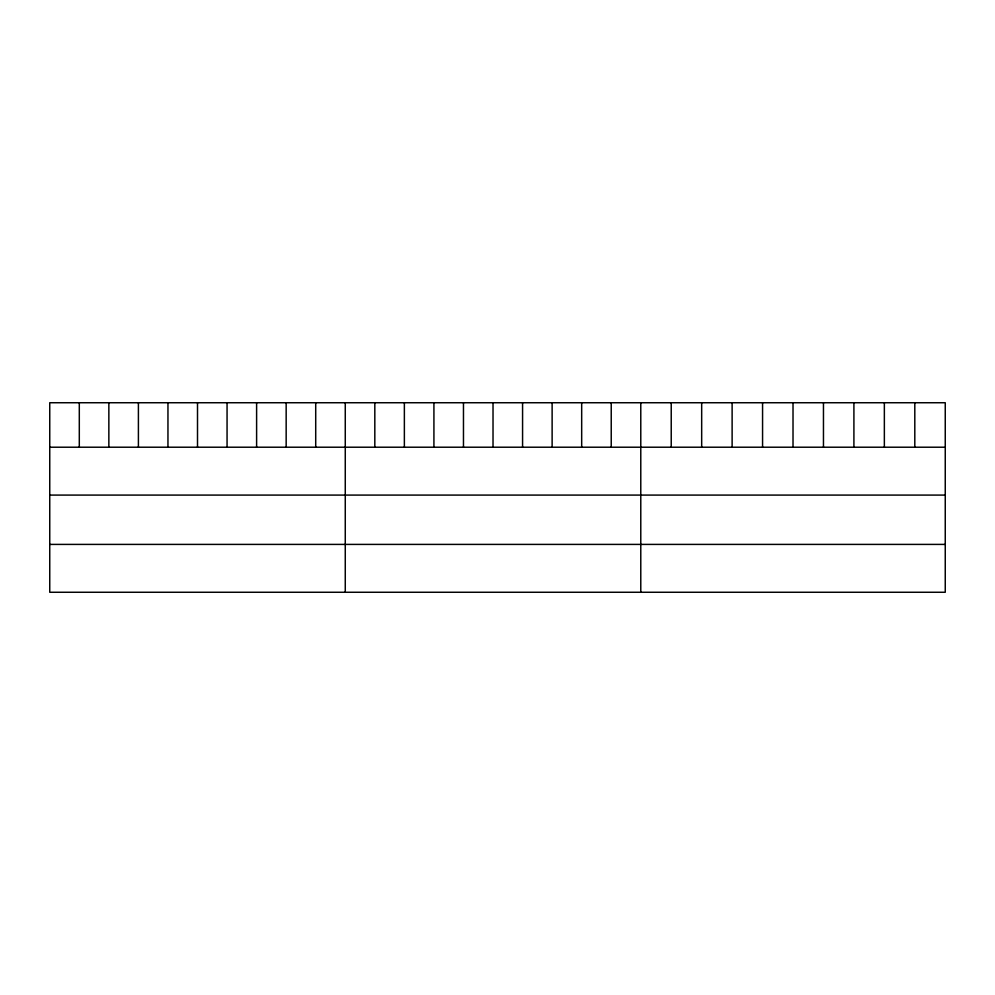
<?xml version="1.0" encoding="UTF-8"?>
<svg xmlns="http://www.w3.org/2000/svg" width="995" height="995" viewBox="0 0 995 995"><rect width="100%" height="100%" fill="white"/><g stroke="black" fill="none" stroke-linecap="round" stroke-linejoin="round"><path stroke-width="1.49" d="M945.25 447.215L945.25 592.261L49.75 592.261L49.75 402.739L945.25 402.739L945.25 447.215L49.75 447.215M49.75 495.087L945.25 495.087M49.75 544.402L945.25 544.402M914.803 402.739L914.803 447.215M884.356 402.739L884.356 447.215M853.909 402.739L853.909 447.215M823.462 402.739L823.462 447.215M793.015 402.739L793.015 447.215M762.568 402.739L762.568 447.215M732.121 402.739L732.121 447.215M701.674 402.739L701.674 447.215M671.227 402.739L671.227 447.215M640.78 402.739L640.78 592.261M611.228 402.739L611.228 447.215M581.677 402.739L581.677 447.215M552.125 402.739L552.125 447.215M522.574 402.739L522.574 447.215M493.022 402.739L493.022 447.215M463.471 402.739L463.471 447.215M433.919 402.739L433.919 447.215M404.368 402.739L404.368 447.215M374.816 402.739L374.816 447.215M345.265 402.739L345.265 592.261M315.713 402.739L315.713 447.215M286.162 402.739L286.162 447.215M256.61 402.739L256.61 447.215M227.059 402.739L227.059 447.215M197.507 402.739L197.507 447.215M167.956 402.739L167.956 447.215M138.404 402.739L138.404 447.215M108.853 402.739L108.853 447.215M79.301 402.739L79.301 447.215"/></g></svg>
